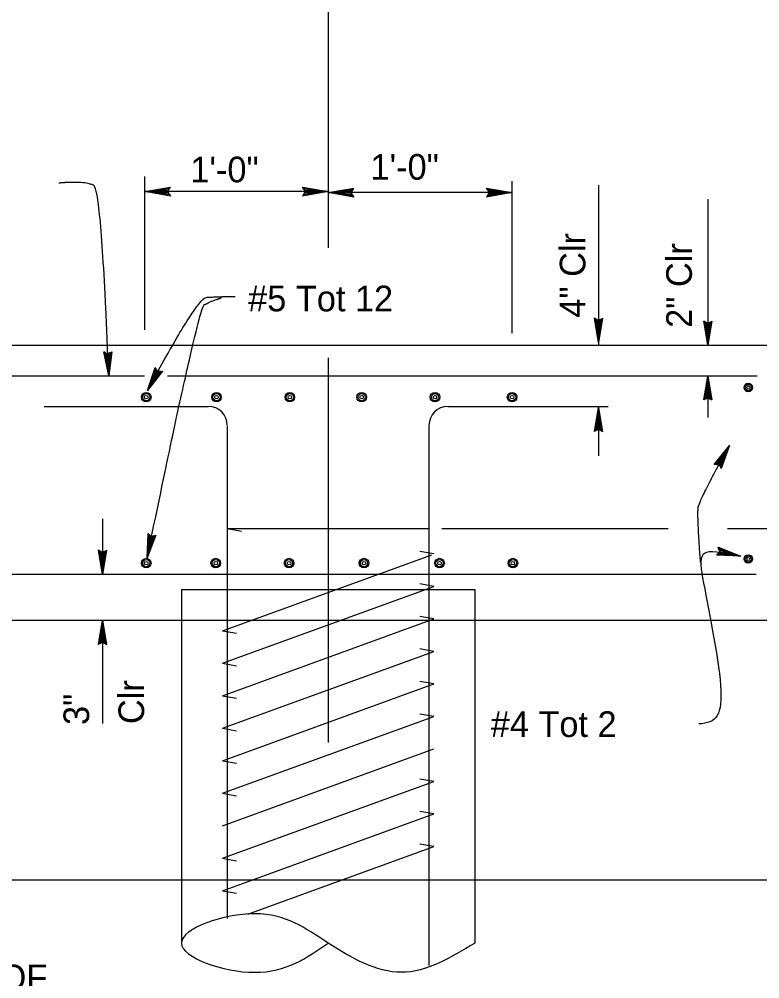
# Model space of a CAD drawing. Extents: x 0 to 2.83, y 0 to 1.83.
# Drawn here: x 2.1393 to 2.476, y 0.7162 to 1.1525 of the extents above; entities that cross this region are included whole.
import ezdxf

# ---------------------------------------------------------------- set-up
doc = ezdxf.new("R2010")
doc.units = 0
for name, color, linetype in [('201 Center and Station Line', 7, 'Continuous'), ('212 Leaders and Dim Lines', 7, 'Continuous'), ('213 Rebar', 7, 'Continuous'), ('214 Text and Titles', 7, 'Continuous'), ('215 Design Notes', 7, 'Continuous'), ('217 Rebar', 7, 'Continuous'), ('240 Concrete', 7, 'Continuous'), ('Default', 7, 'Continuous')]:
    doc.layers.add(name, color=color, linetype=linetype)

# ---------------------------------------------------------------- blocks, each defined once
blk = doc.blocks.new('TERMA')
at = {"layer": 'Default'}
for p, q in [((-0.327, 0.029), (-0.345, 0.057)), ((-0.345, 0.057), (0, 0)), ((0, 0), (-0.345, -0.058)), ((-0.336, 0.043), (0, 0)), ((0, 0), (-0.336, -0.043)), ((0, 0), (-0.327, 0.029)), ((-0.327, 0.029), (-0.309, 0)), ((-0.327, -0.029), (0, 0)), ((-0.309, 0), (-0.327, -0.029)), ((0, 0), (-0.318, 0.014)), ((-0.318, -0.014), (0, 0)), ((-0.309, 0), (0, 0)), ((-0.327, -0.029), (-0.345, -0.058))]:
    blk.add_line(p, q, dxfattribs=at)

msp = doc.modelspace()

# ---------------------------------------------------------------- linework, layer by layer
at = {"layer": '201 Center and Station Line'}
for p, q in [((2.27972, 1.25877), (2.27972, 1.0486)), ((2.27972, 0.99862), (2.27972, 0.82369))]:
    msp.add_line(p, q, dxfattribs=at)
at = {"layer": '212 Leaders and Dim Lines'}
for p, q in [((2.40264, 1.07713), (2.40264, 1.00425)), ((2.45236, 1.0707), (2.45236, 1.00425)), ((2.17866, 1.00069), (2.17772, 1.00121)), ((2.17997, 0.99035), (2.17772, 1.00121)), ((2.17997, 0.99035), (2.17819, 1.00095)), ((2.17866, 1.00069), (2.17997, 0.99035)), ((2.17959, 1.00016), (2.17866, 1.00069)), ((2.17912, 1.00042), (2.17997, 0.99035)), ((2.18048, 1.00076), (2.17959, 1.00016)), ((2.17959, 1.00016), (2.17997, 0.99035)), ((2.18137, 1.00135), (2.17997, 0.99035)), ((2.18093, 1.00106), (2.17997, 0.99035)), ((2.17997, 0.99035), (2.18048, 1.00076)), ((2.17997, 0.99035), (2.18004, 1.00046)), ((2.18048, 1.00076), (2.18137, 1.00135)), ((2.45236, 0.99035), (2.45236, 0.9714)), ((2.40264, 0.97647), (2.40264, 0.95402)), ((2.17716, 0.9253), (2.17716, 0.90008)), ((2.17624, 0.91051), (2.17532, 0.91108)), ((2.17716, 0.90008), (2.17532, 0.91108)), ((2.17716, 0.90008), (2.17578, 0.91079)), ((2.17624, 0.91051), (2.17716, 0.90008)), ((2.17716, 0.90994), (2.17624, 0.91051)), ((2.1767, 0.91023), (2.17716, 0.90008)), ((2.17899, 0.91108), (2.17716, 0.90008)), ((2.17853, 0.91079), (2.17716, 0.90008)), ((2.17716, 0.90008), (2.17807, 0.91051)), ((2.17807, 0.91051), (2.17716, 0.90994)), ((2.17716, 0.90008), (2.17761, 0.91023)), ((2.17716, 0.90994), (2.17716, 0.90008)), ((2.17807, 0.91051), (2.17899, 0.91108)), ((2.17532, 0.86821), (2.17716, 0.8792)), ((2.17578, 0.86849), (2.17716, 0.8792)), ((2.17716, 0.8792), (2.17624, 0.86877)), ((2.17716, 0.8792), (2.1767, 0.86906)), ((2.17716, 0.8792), (2.17716, 0.83223)), ((2.17716, 0.86934), (2.17716, 0.8792)), ((2.17716, 0.8792), (2.17899, 0.86821)), ((2.17807, 0.86877), (2.17716, 0.8792)), ((2.17761, 0.86906), (2.17716, 0.8792)), ((2.17716, 0.8792), (2.17853, 0.86849)), ((2.17624, 0.86877), (2.17532, 0.86821)), ((2.17624, 0.86877), (2.17716, 0.86934)), ((2.17716, 0.86934), (2.17807, 0.86877)), ((2.17807, 0.86877), (2.17899, 0.86821))]:
    msp.add_line(p, q, dxfattribs=at)
for points in [[(2.17997, 0.99035), (2.17674, 1.07441), (2.16987, 1.07906), (2.15731, 1.07801)], [(2.19742, 0.90757), (2.22084, 1.02109), (2.2258, 1.02412), (2.23104, 1.02578)], [(2.19756, 0.98372), (2.22016, 1.0256), (2.22842, 1.02642), (2.23752, 1.02642)]]:
    msp.add_open_spline(points, degree=2, dxfattribs=at)
at = {"layer": '213 Rebar'}
for p, q in [((2.15055, 0.97647), (2.22521, 0.97647)), ((2.33424, 0.97647), (2.407, 0.97647)), ((2.23389, 0.96744), (2.23389, 0.74365)), ((2.32555, 0.96812), (2.32555, 0.72219)), ((2.23389, 0.92091), (2.32555, 0.92091)), ((2.23389, 0.92091), (2.24027, 0.91979)), ((2.23172, 0.87443), (2.32684, 0.90905)), ((2.32772, 0.90937), (2.32134, 0.9105)), ((2.23172, 0.85966), (2.32772, 0.8946)), ((2.32772, 0.8946), (2.32134, 0.89573)), ((2.23172, 0.84488), (2.32772, 0.87982)), ((2.32772, 0.87982), (2.32134, 0.88094)), ((2.23172, 0.87443), (2.2381, 0.87331)), ((2.23172, 0.83009), (2.32772, 0.86503)), ((2.32772, 0.86503), (2.32134, 0.86616)), ((2.23172, 0.85966), (2.2381, 0.85853)), ((2.32772, 0.85025), (2.32134, 0.85138)), ((2.23172, 0.81531), (2.32772, 0.85025)), ((2.23172, 0.84488), (2.2381, 0.84375)), ((2.23172, 0.80054), (2.32772, 0.83548)), ((2.32772, 0.83548), (2.32134, 0.8366)), ((2.23172, 0.83009), (2.2381, 0.82897)), ((2.23172, 0.78575), (2.32772, 0.82069)), ((2.23172, 0.81531), (2.2381, 0.81418)), ((2.23172, 0.77098), (2.32772, 0.80592)), ((2.32772, 0.80592), (2.32134, 0.80704)), ((2.23172, 0.80054), (2.2381, 0.79941)), ((2.23172, 0.75619), (2.32772, 0.79114)), ((2.32772, 0.79114), (2.32134, 0.79226)), ((2.32772, 0.77636), (2.32134, 0.77749)), ((2.24323, 0.74561), (2.32772, 0.77636)), ((2.23172, 0.77098), (2.2381, 0.76985)), ((2.23172, 0.75619), (2.2381, 0.75507)), ((2.32555, 0.73247), (2.32555, 0.72667))]:
    msp.add_line(p, q, dxfattribs=at)
for centre, radius in [((2.19702, 0.98067), 0.00218), ((2.19702, 0.98067), 0.00162), ((2.22898, 0.98067), 0.00218), ((2.22898, 0.98067), 0.00162), ((2.26232, 0.98067), 0.00218), ((2.26232, 0.98067), 0.00162), ((2.29497, 0.98067), 0.00218), ((2.29497, 0.98067), 0.00162), ((2.32831, 0.98067), 0.00218), ((2.32831, 0.98067), 0.00162), ((2.36336, 0.98067), 0.00218), ((2.36336, 0.98067), 0.00162), ((2.19702, 0.98067), 0.000809), ((2.22898, 0.98067), 0.000809), ((2.26232, 0.98067), 0.000809), ((2.29497, 0.98067), 0.000809), ((2.32831, 0.98067), 0.000809), ((2.36336, 0.98067), 0.000809), ((2.19702, 0.90521), 0.00218), ((2.19702, 0.90521), 0.00162), ((2.19702, 0.90521), 0.000809), ((2.22864, 0.90521), 0.00218), ((2.22864, 0.90521), 0.00162), ((2.22864, 0.90521), 0.000809), ((2.26197, 0.90521), 0.00218), ((2.26197, 0.90521), 0.00162), ((2.26197, 0.90521), 0.000809), ((2.296, 0.90521), 0.00218), ((2.296, 0.90521), 0.00162), ((2.296, 0.90521), 0.000809), ((2.33037, 0.90521), 0.00218), ((2.33037, 0.90521), 0.00162), ((2.33037, 0.90521), 0.000809), ((2.36371, 0.90521), 0.00218), ((2.36371, 0.90521), 0.00162), ((2.36371, 0.90521), 0.000809)]:
    msp.add_circle(centre, radius, dxfattribs=at)
for centre, start, end in [((2.22521, 0.96779), 0, 90), ((2.33424, 0.96779), 90, 180)]:
    msp.add_arc(centre, 0.00868, start, end, dxfattribs=at)
at = {"layer": '214 Text and Titles'}
for p, q in [((2.19639, 1.01127), (2.19639, 1.08106)), ((2.36337, 1.00983), (2.36337, 1.07891)), ((2.27972, 1.07416), (2.19639, 1.07416)), ((2.36337, 1.07366), (2.27972, 1.07366)), ((2.40172, 1.01598), (2.40081, 1.01654)), ((2.40264, 1.0056), (2.40081, 1.01654)), ((2.40264, 1.0056), (2.40127, 1.01626)), ((2.40172, 1.01598), (2.40264, 1.0056)), ((2.40264, 1.01541), (2.40172, 1.01598)), ((2.40218, 1.0157), (2.40264, 1.0056)), ((2.40446, 1.01654), (2.40264, 1.0056)), ((2.40401, 1.01626), (2.40264, 1.0056)), ((2.40264, 1.0056), (2.40355, 1.01598)), ((2.40355, 1.01598), (2.40264, 1.01541)), ((2.40264, 1.0056), (2.40309, 1.0157)), ((2.40264, 1.01541), (2.40264, 1.0056)), ((2.40355, 1.01598), (2.40446, 1.01654)), ((2.45144, 1.01462), (2.45053, 1.01518)), ((2.45236, 1.00425), (2.45053, 1.01518)), ((2.45236, 1.00425), (2.45099, 1.0149)), ((2.45144, 1.01462), (2.45236, 1.00425)), ((2.45236, 1.01406), (2.45144, 1.01462)), ((2.4519, 1.01434), (2.45236, 1.00425)), ((2.45418, 1.01518), (2.45236, 1.00425)), ((2.45373, 1.0149), (2.45236, 1.00425)), ((2.45236, 1.00425), (2.45327, 1.01462)), ((2.45327, 1.01462), (2.45236, 1.01406)), ((2.45236, 1.00425), (2.45281, 1.01434)), ((2.45236, 1.01406), (2.45236, 1.00425)), ((2.45327, 1.01462), (2.45418, 1.01518)), ((2.19756, 0.98372), (2.20115, 0.99421)), ((2.19756, 0.98372), (2.20142, 0.99374)), ((2.20169, 0.99328), (2.19756, 0.98372)), ((2.20196, 0.99282), (2.19756, 0.98372)), ((2.20436, 0.99247), (2.19756, 0.98372)), ((2.20383, 0.99244), (2.19756, 0.98372)), ((2.19756, 0.98372), (2.20329, 0.99241)), ((2.19756, 0.98372), (2.20276, 0.99238)), ((2.20222, 0.99235), (2.19756, 0.98372)), ((2.20169, 0.99328), (2.20115, 0.99421)), ((2.20222, 0.99235), (2.20169, 0.99328)), ((2.20329, 0.99241), (2.20222, 0.99235)), ((2.20329, 0.99241), (2.20436, 0.99247)), ((2.45053, 0.97942), (2.45236, 0.99035)), ((2.45099, 0.9797), (2.45236, 0.99035)), ((2.45236, 0.99035), (2.45144, 0.97998)), ((2.45236, 0.99035), (2.4519, 0.98026)), ((2.45236, 0.98054), (2.45236, 0.99035)), ((2.45236, 0.99035), (2.45418, 0.97942)), ((2.45327, 0.97998), (2.45236, 0.99035)), ((2.45281, 0.98026), (2.45236, 0.99035)), ((2.45236, 0.99035), (2.45373, 0.9797)), ((2.45144, 0.97998), (2.45053, 0.97942)), ((2.45144, 0.97998), (2.45236, 0.98054)), ((2.45236, 0.98054), (2.45327, 0.97998)), ((2.45327, 0.97998), (2.45418, 0.97942)), ((2.40081, 0.96504), (2.40264, 0.97597)), ((2.40127, 0.96532), (2.40264, 0.97597)), ((2.40264, 0.97597), (2.40173, 0.9656)), ((2.40264, 0.97597), (2.40218, 0.96588)), ((2.40264, 0.96616), (2.40264, 0.97597)), ((2.40264, 0.97597), (2.40447, 0.96504)), ((2.40355, 0.9656), (2.40264, 0.97597)), ((2.40309, 0.96588), (2.40264, 0.97597)), ((2.40264, 0.97597), (2.40401, 0.96532)), ((2.40173, 0.9656), (2.40081, 0.96504)), ((2.40173, 0.9656), (2.40264, 0.96616)), ((2.40264, 0.96616), (2.40355, 0.9656)), ((2.40355, 0.9656), (2.40447, 0.96504)), ((2.45525, 0.94998), (2.46218, 0.95871)), ((2.45579, 0.95), (2.46218, 0.95871)), ((2.46218, 0.95871), (2.45633, 0.95003)), ((2.46218, 0.95871), (2.45687, 0.95005)), ((2.45741, 0.95008), (2.46218, 0.95871)), ((2.45767, 0.94961), (2.46218, 0.95871)), ((2.45794, 0.94914), (2.46218, 0.95871)), ((2.46218, 0.95871), (2.4582, 0.94867)), ((2.46218, 0.95871), (2.45847, 0.9482)), ((2.45633, 0.95003), (2.45525, 0.94998)), ((2.45633, 0.95003), (2.45741, 0.95008)), ((2.45741, 0.95008), (2.45794, 0.94914)), ((2.45794, 0.94914), (2.45847, 0.9482)), ((2.33139, 0.92091), (2.43424, 0.92091)), ((2.46132, 0.92091), (2.69362, 0.92091)), ((2.19742, 0.90757), (2.19784, 0.91866)), ((2.19742, 0.90757), (2.19823, 0.91829)), ((2.20142, 0.91792), (2.19742, 0.90757)), ((2.19862, 0.91792), (2.19742, 0.90757)), ((2.20092, 0.91773), (2.19742, 0.90757)), ((2.19742, 0.90757), (2.20041, 0.91755)), ((2.19902, 0.91755), (2.19742, 0.90757)), ((2.19742, 0.90757), (2.19991, 0.91737)), ((2.19941, 0.91718), (2.19742, 0.90757)), ((2.19862, 0.91792), (2.19784, 0.91866)), ((2.19941, 0.91718), (2.19862, 0.91792)), ((2.20041, 0.91755), (2.19941, 0.91718)), ((2.20041, 0.91755), (2.20142, 0.91792)), ((2.45739, 0.91141), (2.45703, 0.91243)), ((2.45703, 0.91243), (2.4674, 0.90832)), ((2.45701, 0.90961), (2.45626, 0.90884)), ((2.4674, 0.90832), (2.45626, 0.90884)), ((2.4674, 0.90832), (2.45664, 0.90922)), ((2.45775, 0.91039), (2.45701, 0.90961)), ((2.45701, 0.90961), (2.4674, 0.90832)), ((2.45721, 0.91192), (2.4674, 0.90832)), ((2.45738, 0.91), (2.4674, 0.90832)), ((2.4674, 0.90832), (2.45739, 0.91141)), ((2.45739, 0.91141), (2.45775, 0.91039)), ((2.4674, 0.90832), (2.45757, 0.9109)), ((2.45775, 0.91039), (2.4674, 0.90832)), ((1.90532, 0.76119), (2.48878, 0.76119))]:
    msp.add_line(p, q, dxfattribs=at)
for points, degree in [([(2.44903, 0.90557), (2.44745, 0.92714), (2.4485, 0.93398), (2.46218, 0.95871)], 2), ([(2.4674, 0.90832), (2.44842, 0.9124), (2.44722, 0.90937), (2.46204, 0.83989), (2.45625, 0.83236), (2.44823, 0.83212)], 3)]:
    msp.add_open_spline(points, degree=degree, dxfattribs=at)
at = {"layer": '215 Design Notes'}
for centre, radius in [((2.47075, 0.98503), 0.00195), ((2.47075, 0.98503), 0.00145), ((2.47075, 0.98503), 0.000725), ((2.47075, 0.9071), 0.00195), ((2.47075, 0.9071), 0.00145), ((2.47075, 0.9071), 0.000725)]:
    msp.add_circle(centre, radius, dxfattribs=at)
at = {"layer": '217 Rebar'}
for p, q in [((1.84815, 0.99035), (2.19616, 0.99035)), ((2.20662, 0.99035), (2.47482, 0.99035)), ((2.47424, 0.90008), (1.83383, 0.90008))]:
    msp.add_line(p, q, dxfattribs=at)
at = {"layer": '240 Concrete'}
for p, q in [((1.82139, 1.00425), (2.48805, 1.00425)), ((2.21305, 0.89314), (2.21305, 0.87925)), ((2.21305, 0.89314), (2.34639, 0.89314)), ((2.34639, 0.89314), (2.34639, 0.87925)), ((1.97417, 0.87925), (2.48805, 0.87925)), ((2.21305, 0.87925), (2.21305, 0.73247)), ((2.34639, 0.87925), (2.34639, 0.73247))]:
    msp.add_line(p, q, dxfattribs=at)
msp.add_spline([(2.34639, 0.73247), (2.31305, 0.71914), (2.27972, 0.73247), (2.24639, 0.74581), (2.21305, 0.73247), (2.24639, 0.71914), (2.27972, 0.73247)], degree=3, dxfattribs=at)

# ---------------------------------------------------------------- block references
at = {"layer": '214 Text and Titles', "xscale": 0.033863969643370066, "yscale": 0.03548367630197333, "rotation": 180}
for p in [(2.19639, 1.07416), (2.27972, 1.07366)]:
    msp.add_blockref('TERMA', p, dxfattribs=at)
at = {"layer": '214 Text and Titles', "xscale": 0.033863969643370066, "yscale": 0.03548367630197333}
for p in [(2.27972, 1.07416), (2.36337, 1.07366)]:
    msp.add_blockref('TERMA', p, dxfattribs=at)

# ---------------------------------------------------------------- texts
at = {"layer": '214 Text and Titles'}
for s, height, p in [('1\'-0"', 0.011667, (2.29898, 1.07956)), ('1\'-0"', 0.011667, (2.21707, 1.07836)), ('#5 Tot 12', 0.011667, (2.24335, 1.0197)), ('#4 Tot 2', 0.011667, (2.35363, 0.82616)), ('TOP LEVEL OF', 0.0116667, (2.04106, 0.711))]:
    msp.add_text(s, height=height, dxfattribs=at).set_placement(p)
for s, p in [('4" Clr', (2.39668, 1.01682)), ('2" Clr', (2.44509, 1.01218)), ('Clr', (2.19606, 0.83203)), ('3"', (2.17106, 0.83161))]:
    msp.add_text(s, height=0.011667, rotation=90, dxfattribs=at).set_placement(p)

doc.saveas('drawing.dxf')
